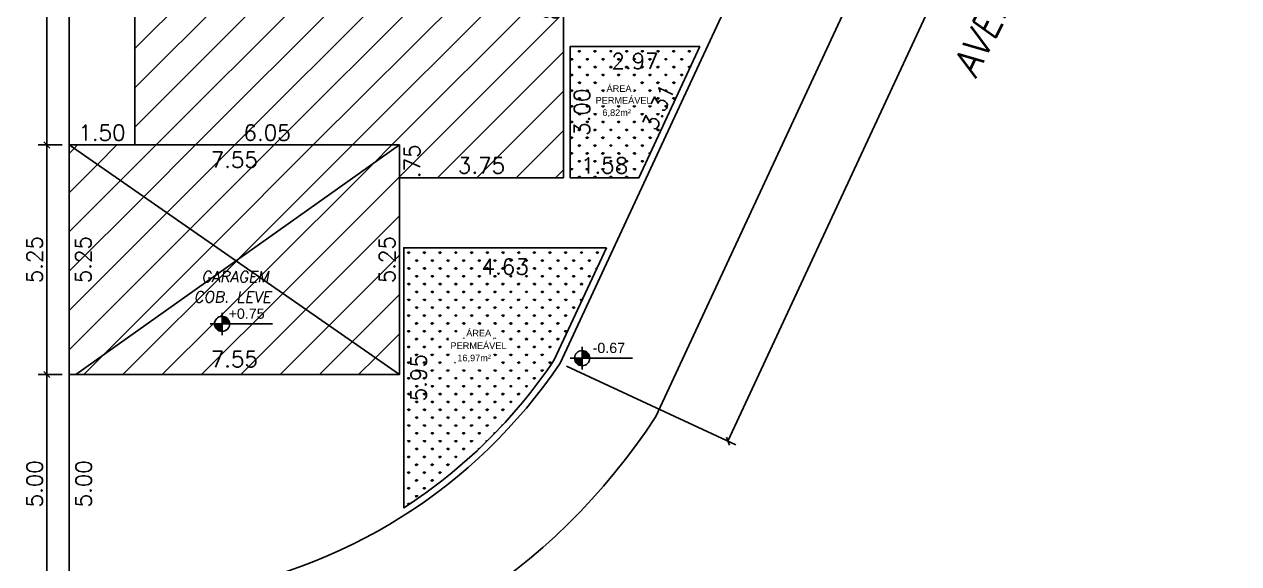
# Model space of a CAD drawing. Header units: metres. Extents: x 2690 to 3939, y 743 to 1123.
# Drawn here: x 3676.53 to 3690.41, y 766.79 to 772.96 of the extents above; entities that cross this region are included whole.
import ezdxf

# ---------------------------------------------------------------- set-up
doc = ezdxf.new("R2010")
doc.units = ezdxf.units.M
doc.header["$PDMODE"] = 35
doc.linetypes.add('HIDDEN', pattern=[0.375, 0.25, -0.125])
for name, color, linetype in [('01', 1, 'Continuous'), ('02', 2, 'Continuous'), ('03', 3, 'Continuous'), ('04', 4, 'Continuous'), ('A CONSTRUIR', 10, 'Continuous'), ('ABERTURA', 2, 'Continuous'), ('H - grama 2', 73, 'Continuous'), ('TEXTO', 2, 'Continuous')]:
    doc.layers.add(name, color=color, linetype=linetype)
doc.styles.add('ROMA', font='romans.shx')
doc.styles.add('ROMANS', font='arial.ttf')
doc.dimstyles.new('IMPLANTAÇÃO', dxfattribs={"dimscale": 0, "dimtxt": 0.18, "dimasz": 0.07, "dimexe": 0.1, "dimexo": 0.08, "dimgap": 0.05, "dimtad": 1, "dimlfac": 2, "dimzin": 4, "dimdsep": 46, "dimtxsty": 'ROMA', "dimblk": 'OBLIQUE', "dimcen": 0, "dimclrd": 1, "dimclre": 1, "dimclrt": 2, "dimaunit": 1, "dimadec": 0, "dimazin": 0, "dimtfac": 1, "dimtofl": 0, "dimtmove": 0, "dimatfit": 3, "dimldrblk": 'OBLIQUE', "dimfxl": 0.1, "dimtolj": 1, "dimtzin": 0, "dimarcsym": 0})
doc.dimstyles.new('IMPLANTAÇÃO SEM LINHA', dxfattribs={"dimscale": 0, "dimtxt": 0.18, "dimasz": 0.07, "dimexe": 0.1, "dimexo": 0.08, "dimgap": 0.05, "dimtad": 1, "dimlfac": 2, "dimzin": 4, "dimdsep": 46, "dimtxsty": 'ROMA', "dimblk": 'OBLIQUE', "dimcen": 0, "dimse1": 1, "dimse2": 1, "dimsd1": 1, "dimsd2": 1, "dimclrd": 1, "dimclre": 1, "dimclrt": 2, "dimaunit": 1, "dimadec": 0, "dimazin": 0, "dimtfac": 1, "dimtofl": 0, "dimtmove": 0, "dimatfit": 3, "dimldrblk": 'OBLIQUE', "dimfxl": 0.1, "dimtolj": 1, "dimtzin": 0, "dimarcsym": 0})

# ---------------------------------------------------------------- blocks, each defined once
blk = doc.blocks.new('_Oblique')
at = {"color": 0, "linetype": 'ByBlock', "lineweight": -2}
blk.add_line((-0.5, -0.5), (0.5, 0.5), dxfattribs=at)
blk = doc.blocks.new('*D117')
at = {"layer": 'A CONSTRUIR', "color": 1, "lineweight": -2, "transparency": 16777216}
for p, q in [((3676.962, 779.552), (3676.687, 779.552)), ((3676.787, 779.552), (3676.787, 771.577)), ((3676.962, 771.577), (3676.687, 771.577))]:
    blk.add_line(p, q, dxfattribs=at)
at = {"layer": 'DEFPOINTS', "color": 0, "transparency": 16777216}
for p in [(3677.042, 779.552), (3676.787, 771.577), (3677.042, 771.577)]:
    blk.add_point(p, dxfattribs=at)
at = {"layer": 'A CONSTRUIR', "color": 1, "lineweight": -2, "transparency": 16777216, "xscale": 0.07, "yscale": 0.07, "zscale": 0.07}
for p, rotation in [((3676.787, 779.552), 90), ((3676.787, 771.577), 270)]:
    blk.add_blockref('_Oblique', p, dxfattribs=dict(at, rotation=rotation))
at = {"layer": 'A CONSTRUIR', "color": 2, "transparency": 16777216, "insert": (3676.647, 775.565), "char_height": 0.18, "attachment_point": 5, "rotation": 90, "style": 'ROMA'}
blk.add_mtext('\\A1;15.95', dxfattribs=at)
blk = doc.blocks.new('*D118')
at = {"layer": 'A CONSTRUIR', "color": 1, "lineweight": -2, "transparency": 16777216}
for p, q in [((3676.962, 771.577), (3676.687, 771.577)), ((3676.787, 771.577), (3676.787, 768.952)), ((3676.962, 768.952), (3676.687, 768.952))]:
    blk.add_line(p, q, dxfattribs=at)
at = {"layer": 'DEFPOINTS', "color": 0, "transparency": 16777216}
for p in [(3677.042, 771.577), (3676.787, 768.952), (3677.042, 768.952)]:
    blk.add_point(p, dxfattribs=at)
at = {"layer": 'A CONSTRUIR', "color": 1, "lineweight": -2, "transparency": 16777216, "xscale": 0.07, "yscale": 0.07, "zscale": 0.07}
for p, rotation in [((3676.787, 771.577), 90), ((3676.787, 768.952), 270)]:
    blk.add_blockref('_Oblique', p, dxfattribs=dict(at, rotation=rotation))
at = {"layer": 'A CONSTRUIR', "color": 2, "transparency": 16777216, "insert": (3676.647, 770.265), "char_height": 0.18, "attachment_point": 5, "rotation": 90, "style": 'ROMA'}
blk.add_mtext('\\A1;5.25', dxfattribs=at)
blk = doc.blocks.new('*D119')
at = {"layer": 'A CONSTRUIR', "color": 1, "lineweight": -2, "transparency": 16777216}
for p, q in [((3676.962, 768.952), (3676.687, 768.952)), ((3676.787, 768.952), (3676.787, 766.452)), ((3676.962, 766.452), (3676.687, 766.452))]:
    blk.add_line(p, q, dxfattribs=at)
at = {"layer": 'DEFPOINTS', "color": 0, "transparency": 16777216}
for p in [(3677.042, 768.952), (3676.787, 766.452), (3677.042, 766.452)]:
    blk.add_point(p, dxfattribs=at)
at = {"layer": 'A CONSTRUIR', "color": 1, "lineweight": -2, "transparency": 16777216, "xscale": 0.07, "yscale": 0.07, "zscale": 0.07}
for p, rotation in [((3676.787, 768.952), 90), ((3676.787, 766.452), 270)]:
    blk.add_blockref('_Oblique', p, dxfattribs=dict(at, rotation=rotation))
at = {"layer": 'A CONSTRUIR', "color": 2, "transparency": 16777216, "insert": (3676.647, 767.702), "char_height": 0.18, "attachment_point": 5, "rotation": 90, "style": 'ROMA'}
blk.add_mtext('\\A1;5.00', dxfattribs=at)
blk = doc.blocks.new('*D120')
at = {"layer": 'A CONSTRUIR', "color": 1, "lineweight": -2, "transparency": 16777216}
for p, q in [((3688.475, 781.418), (3690.412, 780.518)), ((3690.321, 780.56), (3684.572, 768.191)), ((3682.726, 769.049), (3684.663, 768.149))]:
    blk.add_line(p, q, dxfattribs=at)
at = {"layer": 'DEFPOINTS', "color": 0, "transparency": 16777216}
for p in [(3688.402, 781.452), (3682.654, 769.083), (3684.572, 768.191)]:
    blk.add_point(p, dxfattribs=at)
at = {"layer": 'A CONSTRUIR', "color": 1, "lineweight": -2, "transparency": 16777216, "xscale": 0.07, "yscale": 0.07, "zscale": 0.07}
for p, rotation in [((3690.321, 780.56), 65.07278290089995), ((3684.572, 768.191), 245.0727829008999)]:
    blk.add_blockref('_Oblique', p, dxfattribs=dict(at, rotation=rotation))
at = {"layer": 'A CONSTRUIR', "color": 2, "transparency": 16777216, "insert": (3687.319, 774.435), "char_height": 0.18, "attachment_point": 5, "rotation": 65.0728, "style": 'ROMA'}
blk.add_mtext('\\A1;27.28', dxfattribs=at)
blk = doc.blocks.new('*D139')
at = {"layer": 'DEFPOINTS', "color": 0, "transparency": 16777216}
for p in [(3677.792, 776.402), (3677.792, 771.577), (3678.087, 771.577)]:
    blk.add_point(p, dxfattribs=at)
at = {"layer": 'A CONSTRUIR', "color": 2, "transparency": 16777216, "insert": (3677.947, 773.99), "char_height": 0.18, "attachment_point": 5, "rotation": 90, "style": 'ROMA'}
blk.add_mtext('\\A1;9.65', dxfattribs=at)
blk = doc.blocks.new('*D140')
at = {"layer": 'DEFPOINTS', "color": 0, "transparency": 16777216}
for p in [(3680.817, 771.202), (3682.692, 771.202), (3682.692, 771.202)]:
    blk.add_point(p, dxfattribs=at)
at = {"layer": 'A CONSTRUIR', "color": 2, "transparency": 16777216, "insert": (3681.755, 771.342), "char_height": 0.18, "attachment_point": 5, "style": 'ROMA'}
blk.add_mtext('\\A1;3.75', dxfattribs=at)
blk = doc.blocks.new('*D141')
at = {"layer": 'DEFPOINTS', "color": 0, "transparency": 16777216}
for p in [(3680.817, 771.577), (3681.103, 771.577), (3680.817, 771.202)]:
    blk.add_point(p, dxfattribs=at)
at = {"layer": 'A CONSTRUIR', "color": 2, "transparency": 16777216, "insert": (3680.963, 771.39), "char_height": 0.18, "attachment_point": 5, "rotation": 90, "style": 'ROMA'}
blk.add_mtext('\\A1;.75', dxfattribs=at)
blk = doc.blocks.new('*D142')
at = {"layer": 'DEFPOINTS', "color": 0, "transparency": 16777216}
for p in [(3677.792, 771.577), (3677.792, 771.577), (3680.817, 771.577)]:
    blk.add_point(p, dxfattribs=at)
at = {"layer": 'A CONSTRUIR', "color": 2, "transparency": 16777216, "insert": (3679.305, 771.717), "char_height": 0.18, "attachment_point": 5, "style": 'ROMA'}
blk.add_mtext('\\A1;6.05', dxfattribs=at)
blk = doc.blocks.new('*D143')
at = {"layer": 'DEFPOINTS', "color": 0, "transparency": 16777216}
for p in [(3677.042, 771.577), (3680.817, 771.577), (3680.817, 771.268)]:
    blk.add_point(p, dxfattribs=at)
at = {"layer": 'A CONSTRUIR', "color": 2, "transparency": 16777216, "insert": (3678.93, 771.408), "char_height": 0.18, "attachment_point": 5, "style": 'ROMA'}
blk.add_mtext('\\A1;7.55', dxfattribs=at)
blk = doc.blocks.new('*D144')
at = {"layer": 'DEFPOINTS', "color": 0, "transparency": 16777216}
for p in [(3677.042, 771.577), (3677.042, 771.577), (3677.792, 771.577)]:
    blk.add_point(p, dxfattribs=at)
at = {"layer": 'A CONSTRUIR', "color": 2, "transparency": 16777216, "insert": (3677.417, 771.717), "char_height": 0.18, "attachment_point": 5, "style": 'ROMA'}
blk.add_mtext('\\A1;1.50', dxfattribs=at)
blk = doc.blocks.new('*D145')
at = {"layer": 'DEFPOINTS', "color": 0, "transparency": 16777216}
for p in [(3680.817, 768.988), (3677.042, 768.952), (3680.817, 768.952)]:
    blk.add_point(p, dxfattribs=at)
at = {"layer": 'A CONSTRUIR', "color": 2, "transparency": 16777216, "insert": (3678.93, 769.128), "char_height": 0.18, "attachment_point": 5, "style": 'ROMA'}
blk.add_mtext('\\A1;7.55', dxfattribs=at)
blk = doc.blocks.new('*D146')
at = {"layer": 'DEFPOINTS', "color": 0, "transparency": 16777216}
for p in [(3682.692, 775.352), (3682.692, 775.352), (3682.692, 771.202)]:
    blk.add_point(p, dxfattribs=at)
at = {"layer": 'A CONSTRUIR', "color": 2, "transparency": 16777216, "insert": (3682.552, 773.277), "char_height": 0.18, "attachment_point": 5, "rotation": 90, "style": 'ROMA'}
blk.add_mtext('\\A1;8.30', dxfattribs=at)
blk = doc.blocks.new('*D147')
at = {"layer": 'DEFPOINTS', "color": 0, "transparency": 16777216}
for p in [(3680.867, 770.402), (3680.867, 767.428), (3681.176, 767.428)]:
    blk.add_point(p, dxfattribs=at)
at = {"layer": 'A CONSTRUIR', "color": 2, "transparency": 16777216, "insert": (3681.036, 768.915), "char_height": 0.18, "attachment_point": 5, "rotation": 90, "style": 'ROMA'}
blk.add_mtext('\\A1;5.95', dxfattribs=at)
blk = doc.blocks.new('*D148')
at = {"layer": 'DEFPOINTS', "color": 0, "transparency": 16777216}
for p in [(3680.867, 770.402), (3683.184, 770.402), (3683.184, 770.046)]:
    blk.add_point(p, dxfattribs=at)
at = {"layer": 'A CONSTRUIR', "color": 2, "transparency": 16777216, "insert": (3682.026, 770.186), "char_height": 0.18, "attachment_point": 5, "style": 'ROMA'}
blk.add_mtext('\\A1;4.63', dxfattribs=at)
blk = doc.blocks.new('*D149')
at = {"layer": 'DEFPOINTS', "color": 0, "transparency": 16777216}
for p in [(3682.767, 772.702), (3683.043, 772.702), (3682.767, 771.202)]:
    blk.add_point(p, dxfattribs=at)
at = {"layer": 'A CONSTRUIR', "color": 2, "transparency": 16777216, "insert": (3682.903, 771.952), "char_height": 0.18, "attachment_point": 5, "rotation": 90, "style": 'ROMA'}
blk.add_mtext('\\A1;3.00', dxfattribs=at)
blk = doc.blocks.new('*D150')
at = {"layer": 'DEFPOINTS', "color": 0, "transparency": 16777216}
for p in [(3682.767, 772.702), (3684.253, 772.702), (3684.253, 772.396)]:
    blk.add_point(p, dxfattribs=at)
at = {"layer": 'A CONSTRUIR', "color": 2, "transparency": 16777216, "insert": (3683.51, 772.536), "char_height": 0.18, "attachment_point": 5, "style": 'ROMA'}
blk.add_mtext('\\A1;2.97', dxfattribs=at)
blk = doc.blocks.new('*D151')
at = {"layer": 'DEFPOINTS', "color": 0, "transparency": 16777216}
for p in [(3682.767, 771.202), (3683.556, 771.202), (3683.556, 771.202)]:
    blk.add_point(p, dxfattribs=at)
at = {"layer": 'A CONSTRUIR', "color": 2, "transparency": 16777216, "insert": (3683.162, 771.342), "char_height": 0.18, "attachment_point": 5, "style": 'ROMA'}
blk.add_mtext('\\A1;1.58', dxfattribs=at)
blk = doc.blocks.new('*D152')
at = {"layer": 'DEFPOINTS', "color": 0, "transparency": 16777216}
for p in [(3684.253, 772.702), (3684.253, 772.702), (3683.556, 771.202)]:
    blk.add_point(p, dxfattribs=at)
at = {"layer": 'A CONSTRUIR', "color": 2, "transparency": 16777216, "insert": (3683.778, 772.011), "char_height": 0.18, "attachment_point": 5, "rotation": 65.0728, "style": 'ROMA'}
blk.add_mtext('\\A1;3.31', dxfattribs=at)
blk = doc.blocks.new('*D113')
at = {"layer": 'DEFPOINTS', "color": 0, "transparency": 16777216}
for p in [(3680.817, 771.577), (3680.817, 768.952), (3680.817, 768.952)]:
    blk.add_point(p, dxfattribs=at)
at = {"layer": 'A CONSTRUIR', "color": 2, "transparency": 16777216, "insert": (3680.677, 770.265), "char_height": 0.18, "attachment_point": 5, "rotation": 90, "style": 'ROMA'}
blk.add_mtext('\\A1;5.25', dxfattribs=at)
blk = doc.blocks.new('*D230')
at = {"layer": 'DEFPOINTS', "color": 0, "linetype": 'HIDDEN', "transparency": 16777216}
for p in [(3677.042, 771.577), (3677.042, 768.952), (3677.343, 768.952)]:
    blk.add_point(p, dxfattribs=at)
at = {"layer": '04', "color": 2, "linetype": 'HIDDEN', "transparency": 16777216, "insert": (3677.203, 770.265), "char_height": 0.18, "attachment_point": 5, "rotation": 90, "style": 'ROMA'}
blk.add_mtext('\\A1;5.25', dxfattribs=at)
blk = doc.blocks.new('*D231')
at = {"layer": 'DEFPOINTS', "color": 0, "linetype": 'HIDDEN', "transparency": 16777216}
for p in [(3677.042, 768.952), (3677.347, 768.952), (3677.042, 766.452)]:
    blk.add_point(p, dxfattribs=at)
at = {"layer": '04', "color": 2, "linetype": 'HIDDEN', "transparency": 16777216, "insert": (3677.207, 767.702), "char_height": 0.18, "attachment_point": 5, "rotation": 90, "style": 'ROMA'}
blk.add_mtext('\\A1;5.00', dxfattribs=at)
blk = doc.blocks.new('*D232')
at = {"layer": 'DEFPOINTS', "color": 0, "transparency": 16777216}
for p in [(3677.187, 779.552), (3677.187, 771.577), (3677.415, 771.577)]:
    blk.add_point(p, dxfattribs=at)
at = {"layer": 'A CONSTRUIR', "color": 2, "transparency": 16777216, "insert": (3677.275, 775.565), "char_height": 0.18, "attachment_point": 5, "rotation": 90, "style": 'ROMA'}
blk.add_mtext('\\A1;15.95', dxfattribs=at)

msp = doc.modelspace()

# ---------------------------------------------------------------- hatches: boundary and pattern name
at = {"layer": '02'}
h = msp.add_hatch(color=256, dxfattribs=at)
h.paths.add_polyline_path([(3678.7897, 769.5308), (3678.7897, 769.4444, -0.4142136), (3678.7033, 769.5308), (3678.7897, 769.5308)])
h.paths.add_polyline_path([(3678.7897, 769.5308), (3678.7897, 769.6172, -0.4142136), (3678.8761, 769.5308), (3678.7897, 769.5308)])
h = msp.add_hatch(color=256, dxfattribs=at)
h.paths.add_polyline_path([(3682.9061, 769.1395), (3682.9061, 769.0531, -0.4142136), (3682.8197, 769.1395), (3682.9061, 769.1395)])
h.paths.add_polyline_path([(3682.9061, 769.1395), (3682.9061, 769.2259, -0.4142136), (3682.9925, 769.1395), (3682.9061, 769.1395)])
at = {"layer": 'A CONSTRUIR', "ltscale": 0.05}
h = msp.add_hatch(dxfattribs=at)
h.set_pattern_fill('ANSI31', color=256, scale=0.1)
h.paths.add_polyline_path([(3682.3924, 781.4521), (3677.0424, 781.4521), (3677.0424, 779.5521), (3677.7924, 779.5521), (3677.7924, 777.9771), (3678.0924, 777.9771), (3678.0924, 776.4021), (3677.7924, 776.4021), (3677.7924, 771.5771), (3680.8174, 771.5771), (3680.8174, 771.2021), (3682.6924, 771.2021), (3682.6924, 775.3521), (3680.6674, 775.3521), (3680.6674, 777.6021), (3682.3924, 777.6021), (3682.3924, 777.6771)])
h.paths.add_polyline_path([(3679.04, 774.9699, -1), (3678.8672, 774.9699, -1)], flags=16)
h.paths.add_polyline_path([(3682.3874, 779.2078), (3682.3874, 779.8463), (3682.1174, 779.8463), (3682.1174, 779.2078)], flags=24)
h.paths.add_polyline_path([(3681.2107, 777.6071), (3681.8492, 777.6071), (3681.8492, 777.8771), (3681.2107, 777.8771)], flags=24)
h.paths.add_polyline_path([(3677.111, 779.5571), (3677.7239, 779.5571), (3677.7239, 779.8271), (3677.111, 779.8271)], flags=24)
h.paths.add_polyline_path([(3678.0712, 778.4453), (3678.0712, 779.0838), (3677.8012, 779.0838), (3677.8012, 778.4453)], flags=24)
h.paths.add_polyline_path([(3677.7132, 777.9821), (3678.1717, 777.9821), (3678.1717, 778.2521), (3677.7132, 778.2521)], flags=25)
h.paths.add_polyline_path([(3678.3673, 776.8703), (3678.3673, 777.5088), (3678.0973, 777.5088), (3678.0973, 776.8703)], flags=24)
h.paths.add_polyline_path([(3677.7132, 776.0637), (3678.1717, 776.0637), (3678.1717, 776.3337), (3677.7132, 776.3337)], flags=25)
h.paths.add_polyline_path([(3678.0817, 773.6703), (3678.0817, 774.3088), (3677.8117, 774.3088), (3677.8117, 773.6703)], flags=24)
h.paths.add_polyline_path([(3681.4357, 771.2071), (3682.0742, 771.2071), (3682.0742, 771.4771), (3681.4357, 771.4771)], flags=24)
h.paths.add_polyline_path([(3681.0978, 771.1603), (3681.0978, 771.6188), (3680.8278, 771.6188), (3680.8278, 771.1603)], flags=9)
h.paths.add_polyline_path([(3678.9899, 771.5821), (3679.6199, 771.5821), (3679.6199, 771.8521), (3678.9899, 771.8521)], flags=24)
h.paths.add_polyline_path([(3682.6874, 772.9578), (3682.6874, 773.5963), (3682.4174, 773.5963), (3682.4174, 772.9578)], flags=24)
h.paths.add_polyline_path([(3679.3253, 781.1345), (3680.1096, 781.1345), (3680.1096, 781.4045), (3679.3253, 781.4045)], flags=24)
h.paths.add_polyline_path([(3679.0607, 776.7876), (3679.6992, 776.7876), (3679.6992, 777.0576), (3679.0607, 777.0576)], flags=24)
h.paths.add_polyline_path([(3682.1782, 777.8221), (3682.1782, 778.2806), (3681.9082, 778.2806), (3681.9082, 777.8221)], flags=24)
h.paths.add_polyline_path([(3678.9983, 774.9969), (3679.4702, 774.9969), (3679.4702, 775.1756), (3678.9983, 775.1756)], flags=24)
h.paths.add_polyline_path([(3678.326, 775.2993), (3680.2727, 775.2993), (3680.2727, 775.678), (3678.326, 775.678)], flags=24)
h = msp.add_hatch(dxfattribs=at)
h.set_pattern_fill('ANSI31', color=256, scale=0.1)
h.paths.add_polyline_path([(3680.8174, 771.5771), (3677.0424, 771.5771), (3678.9489, 770.2514)])
h.paths.add_polyline_path([(3678.6107, 771.2729), (3679.2492, 771.2729), (3679.2492, 771.5429), (3678.6107, 771.5429)], flags=24)
h = msp.add_hatch(dxfattribs=at)
h.set_pattern_fill('ANSI31', color=256, scale=0.1)
h.paths.add_polyline_path([(3678.9489, 770.2514), (3677.0424, 771.5771), (3677.0424, 768.9521), (3677.1174, 768.9521)])
h.paths.add_polyline_path([(3677.3375, 769.9453), (3677.3375, 770.5838), (3677.0675, 770.5838), (3677.0675, 769.9453)], flags=24)
h.paths.add_polyline_path([(3678.5342, 769.9816), (3679.4111, 769.9705), (3679.4445, 770.1603), (3678.5676, 770.1715)], flags=9)
h = msp.add_hatch(dxfattribs=at)
h.set_pattern_fill('ANSI31', color=256, scale=0.1)
h.paths.add_polyline_path([(3680.8174, 771.5771), (3678.9489, 770.2514), (3680.8174, 768.9521)])
h.paths.add_polyline_path([(3680.8124, 769.9453), (3680.8124, 770.5838), (3680.5424, 770.5838), (3680.5424, 769.9453)], flags=24)
h.paths.add_polyline_path([(3678.4468, 769.7504), (3679.4924, 769.7393), (3679.5259, 769.9291), (3678.4802, 769.9403)], flags=9)
h.paths.add_polyline_path([(3678.5342, 769.9816), (3679.4111, 769.9705), (3679.4445, 770.1603), (3678.5676, 770.1715)], flags=9)
h = msp.add_hatch(dxfattribs=at)
h.set_pattern_fill('ANSI31', color=256, scale=0.1)
h.paths.add_polyline_path([(3678.9489, 770.2514), (3677.1174, 768.9521), (3680.8174, 768.9521)])
h.paths.add_polyline_path([(3678.8761, 769.5308, -1), (3678.7033, 769.5308, -1)], flags=16)
h.paths.add_polyline_path([(3678.6107, 768.9198), (3679.2492, 768.9198), (3679.2492, 769.1898), (3678.6107, 769.1898)], flags=9)
h.paths.add_polyline_path([(3678.8344, 769.5578), (3679.3062, 769.5578), (3679.3062, 769.7364), (3678.8344, 769.7364)], flags=24)
h.paths.add_polyline_path([(3678.4468, 769.7504), (3679.4924, 769.7393), (3679.5259, 769.9291), (3678.4802, 769.9403)], flags=24)
h.paths.add_polyline_path([(3678.5342, 769.9816), (3679.4111, 769.9705), (3679.4445, 770.1603), (3678.5676, 770.1715)], flags=25)
at = {"layer": 'H - grama 2', "ltscale": 0.05}
h = msp.add_hatch(dxfattribs=at)
h.set_pattern_fill('GRASS', color=256, scale=0.005)
h.set_pattern_definition([(90, (2028.26249, 374.72174), (-0.089802561, 0.089802561), [0.0238125, -0.155792622]), (45, (2028.26249, 374.72174), (-0.089802561, 0.089802561), [0.0238125, -0.1031875]), (135, (2028.26249, 374.72174), (-0.089802561, -0.089802561), [0.0238125, -0.1031875])])
h.paths.add_polyline_path([(3684.2531, 772.7021), (3682.7674, 772.7021), (3682.7674, 771.2021), (3683.5559, 771.2021)])
h.paths.add_polyline_path([(3683.1152, 771.8723), (3683.4863, 771.8723), (3683.4863, 772.0075), (3683.1152, 772.0075)], flags=16)
h.paths.add_polyline_path([(3683.0363, 772.0269), (3683.7238, 772.0269), (3683.7238, 772.1678), (3683.0363, 772.1678)], flags=16)
h.paths.add_polyline_path([(3683.1612, 772.1612), (3683.4938, 772.1612), (3683.4938, 772.3021), (3683.1612, 772.3021)], flags=16)
h = msp.add_hatch(dxfattribs=at)
h.set_pattern_fill('GRASS', color=256, scale=0.005)
h.set_pattern_definition([(90, (2090.78911, 347.09459), (-0.089802561, 0.089802561), [0.0238125, -0.155792622]), (45, (2090.78911, 347.09459), (-0.089802561, 0.089802561), [0.0238125, -0.1031875]), (135, (2090.78911, 347.09459), (-0.089802561, -0.089802561), [0.0238125, -0.1031875])])
edge = h.paths.add_edge_path()
edge.add_line((3683.1841, 770.4021), (3680.8674, 770.4021))
edge.add_line((3680.8674, 770.4021), (3680.8674, 767.4276))
edge.add_arc((3677.6099, 772.4612), 5.9958, 302.90962, 326.12883)
edge.add_line((3682.5881, 769.1196), (3683.1841, 770.4021))
h.paths.add_polyline_path([(3681.2422, 768.7021), (3681.5254, 768.4883)], flags=16)
h.paths.add_polyline_path([(3681.4566, 769.0667), (3681.886, 769.0667), (3681.886, 769.2019), (3681.4566, 769.2019)], flags=16)
h.paths.add_polyline_path([(3681.3777, 769.2213), (3682.0652, 769.2213), (3682.0652, 769.3622), (3681.3777, 769.3622)], flags=16)
h.paths.add_polyline_path([(3681.5573, 769.3652), (3681.8899, 769.3652), (3681.8899, 769.5061), (3681.5573, 769.5061)], flags=16)

# ---------------------------------------------------------------- linework, layer by layer
at = {"color": 2}
for p, q in [((3678.7897, 769.4444), (3678.7897, 769.6172)), ((3682.9061, 769.0531), (3682.9061, 769.2259))]:
    msp.add_line(p, q, dxfattribs=at)
for centre in [(3678.7897, 769.5308), (3682.9061, 769.1395)]:
    msp.add_circle(centre, 0.0864, dxfattribs=at)
at = {"layer": '01'}
msp.add_lwpolyline([(3684.2531, 772.7021), (3682.7674, 772.7021), (3682.7674, 771.2021), (3683.5559, 771.2021), (3684.2531, 772.7021)], dxfattribs=at)
msp.add_lwpolyline([(3683.1841, 770.4021), (3680.8674, 770.4021), (3680.8674, 767.4276, 0.101661), (3682.5881, 769.1196)], format="xyb", close=True, dxfattribs=at)
at = {"layer": '02'}
for p, q in [((3678.7897, 769.6593), (3678.7897, 769.4022)), ((3678.7897, 769.6593), (3678.7897, 769.4022)), ((3678.6533, 769.5308), (3679.3649, 769.5308)), ((3682.9061, 769.2681), (3682.9061, 769.0109)), ((3682.9061, 769.2681), (3682.9061, 769.0109)), ((3682.7698, 769.1395), (3683.4813, 769.1395))]:
    msp.add_line(p, q, dxfattribs=at)
msp.add_lwpolyline([(3688.4024, 781.4521), (3677.0424, 781.4521), (3677.0424, 766.4521), (3678.4724, 766.4521, 0.2126278), (3682.6536, 769.0827)], format="xyb", close=True, dxfattribs=at)
at = {"layer": '02', "flags": 128}
msp.add_lwpolyline([(3678.5575, 765.2021, 0.219601), (3683.7482, 768.4719), (3689.536, 780.9252)], format="xyb", dxfattribs=at)
at = {"layer": '04'}
for points in [[(3682.3924, 781.4521), (3677.0424, 781.4521), (3677.0424, 779.5521), (3677.7924, 779.5521), (3677.7924, 777.9771), (3678.0924, 777.9771), (3678.0924, 776.4021), (3677.7924, 776.4021), (3677.7924, 771.5771), (3680.8174, 771.5771), (3680.8174, 771.2021), (3682.6924, 771.2021), (3682.6924, 775.3521), (3680.6674, 775.3521), (3680.6674, 777.6021), (3682.3924, 777.6021), (3682.3924, 781.4521)], [(3677.0424, 771.5771), (3680.8174, 771.5771), (3680.8174, 768.9521), (3677.0424, 768.9521), (3677.0424, 771.5771)]]:
    msp.add_lwpolyline(points, dxfattribs=at)
at = {"layer": 'ABERTURA'}
for p, q in [((3680.8174, 768.9521), (3677.0424, 771.5771)), ((3680.8174, 771.5771), (3677.1174, 768.9521))]:
    msp.add_line(p, q, dxfattribs=at)

# ---------------------------------------------------------------- texts
at = {"color": 2, "style": 'ROMANS'}
for s, p in [('+0.75', (3678.8642, 769.5895)), (' -0.67', (3682.9806, 769.1982))]:
    msp.add_text(s, height=0.11664, dxfattribs=at).set_placement(p)
at = {"layer": '03', "linetype": 'Continuous', "style": 'ROMA', "oblique": 10}
msp.add_text('AVENIDA 3 - TR. 02', height=0.31, rotation=64.27467, dxfattribs=at).set_placement((3687.4048, 772.3278))
for s, p in [('GARAGEM', (3678.5533, 770.0077)), ('COB. LEVE', (3678.4659, 769.7765))]:
    msp.add_text(s, height=0.12656, dxfattribs=at).set_placement(p)
at = {"layer": 'TEXTO', "style": 'ROMANS'}
for s, p in [('ÁREA', (3683.1849, 772.1847)), ('PERMEÁVEL', (3683.0598, 772.0504)), ('ÁREA', (3681.5809, 769.3887)), ('PERMEÁVEL', (3681.4012, 769.2448))]:
    msp.add_text(s, height=0.075, dxfattribs=at).set_placement(p)
at = {"layer": 'TEXTO', "color": 1, "style": 'ROMANS'}
for s, p in [('6,82m²', (3683.1377, 771.9096)), ('16,97m²', (3681.4791, 769.104))]:
    msp.add_text(s, height=0.075, dxfattribs=at).set_placement(p)

# ---------------------------------------------------------------- dimensions: what is measured, and where the dimension line sits
at = {"layer": '04', "color": 6, "linetype": 'HIDDEN'}
for base, p1, picture, middle in [((3677.3425, 768.9521), (3677.0424, 771.5771), '*D230', (3677.2025, 770.2646)), ((3677.347, 768.9521), (3677.0424, 766.4521), '*D231', (3677.207, 767.7021))]:
    dim = msp.add_linear_dim(base=base, p1=p1, p2=(3677.0424, 768.9521), angle=90, dimstyle='IMPLANTAÇÃO SEM LINHA', override={"dimscale": 1}, dxfattribs=at)
    dim.commit()
    dim.dimension.update_dxf_attribs({"geometry": picture, "text_midpoint": middle})
at = {"layer": 'A CONSTRUIR'}
for p1, p2, distance, dimstyle, picture, middle in [((3688.4024, 781.4521), (3682.6536, 769.0827), 2.1155, 'IMPLANTAÇÃO', '*D120', (3687.3195, 774.4348)), ((3682.7674, 771.2021), (3682.7674, 772.7021), -0.2753, 'IMPLANTAÇÃO SEM LINHA', '*D149', (3682.9028, 771.9521)), ((3683.5559, 771.2021), (3684.2531, 772.7021), 0, 'IMPLANTAÇÃO SEM LINHA', '*D152', (3683.7775, 772.0111))]:
    dim = msp.add_aligned_dim(p1=p1, p2=p2, distance=distance, dimstyle=dimstyle, override={"dimscale": 1}, dxfattribs=at)
    dim.commit()
    dim.dimension.update_dxf_attribs({"geometry": picture, "text_midpoint": middle})
for base, p1, p2, dimstyle, picture, middle in [((3676.787, 771.5771), (3677.0424, 779.5521), (3677.0424, 771.5771), 'IMPLANTAÇÃO', '*D117', (3676.647, 775.5646)), ((3677.415, 771.5771), (3677.187, 779.5521), (3677.187, 771.5771), 'IMPLANTAÇÃO SEM LINHA', '*D232', (3677.275, 775.5646)), ((3678.0867, 771.5771), (3677.7924, 776.4021), (3677.7924, 771.5771), 'IMPLANTAÇÃO SEM LINHA', '*D139', (3677.9467, 773.9896)), ((3682.6924, 775.3521), (3682.6924, 771.2021), (3682.6924, 775.3521), 'IMPLANTAÇÃO SEM LINHA', '*D146', (3682.5524, 773.2771)), ((3676.787, 768.9521), (3677.0424, 771.5771), (3677.0424, 768.9521), 'IMPLANTAÇÃO', '*D118', (3676.647, 770.2646)), ((3680.8174, 768.9521), (3680.8174, 771.5771), (3680.8174, 768.9521), 'IMPLANTAÇÃO SEM LINHA', '*D113', (3680.6774, 770.2646)), ((3681.176, 767.4276), (3680.8674, 770.4021), (3680.8674, 767.4276), 'IMPLANTAÇÃO SEM LINHA', '*D147', (3681.036, 768.9148)), ((3676.787, 766.4521), (3677.0424, 768.9521), (3677.0424, 766.4521), 'IMPLANTAÇÃO', '*D119', (3676.647, 767.7021))]:
    dim = msp.add_linear_dim(base=base, p1=p1, p2=p2, angle=90, dimstyle=dimstyle, override={"dimscale": 1}, dxfattribs=at)
    dim.commit()
    dim.dimension.update_dxf_attribs({"geometry": picture, "text_midpoint": middle})
for base, p1, p2, picture, middle in [((3684.2531, 772.3956), (3682.7674, 772.7021), (3684.2531, 772.7021), '*D150', (3683.5102, 772.5356)), ((3677.0424, 771.5771), (3677.7924, 771.5771), (3677.0424, 771.5771), '*D144', (3677.4174, 771.7171)), ((3677.7924, 771.5771), (3680.8174, 771.5771), (3677.7924, 771.5771), '*D142', (3679.3049, 771.7171)), ((3680.8174, 771.2679), (3677.0424, 771.5771), (3680.8174, 771.5771), '*D143', (3678.9299, 771.4079)), ((3682.6924, 771.2021), (3680.8174, 771.2021), (3682.6924, 771.2021), '*D140', (3681.7549, 771.3421)), ((3683.5559, 771.2021), (3682.7674, 771.2021), (3683.5559, 771.2021), '*D151', (3683.1617, 771.3421)), ((3683.1841, 770.0462), (3680.8674, 770.4021), (3683.1841, 770.4021), '*D148', (3682.0258, 770.1862))]:
    dim = msp.add_linear_dim(base=base, p1=p1, p2=p2, dimstyle='IMPLANTAÇÃO SEM LINHA', override={"dimscale": 1}, dxfattribs=at)
    dim.commit()
    dim.dimension.update_dxf_attribs({"geometry": picture, "text_midpoint": middle})
dim = msp.add_linear_dim(base=(3681.1028, 771.5771), p1=(3680.8174, 771.2021), p2=(3680.8174, 771.5771), angle=90, dimstyle='IMPLANTAÇÃO SEM LINHA', override={"dimscale": 1}, dxfattribs=at)
dim.commit()
dim.dimension.update_dxf_attribs({"geometry": '*D141', "text_midpoint": (3681.1028, 771.3896), "dimtype": 160})
dim = msp.add_linear_dim(base=(3680.8174, 768.9881), p1=(3677.0424, 768.9521), p2=(3680.8174, 768.9521), dimstyle='IMPLANTAÇÃO SEM LINHA', override={"dimscale": 1}, dxfattribs=at)
dim.commit()
dim.dimension.update_dxf_attribs({"geometry": '*D145', "text_midpoint": (3678.9299, 768.9881), "dimtype": 160})

doc.saveas('drawing.dxf')
